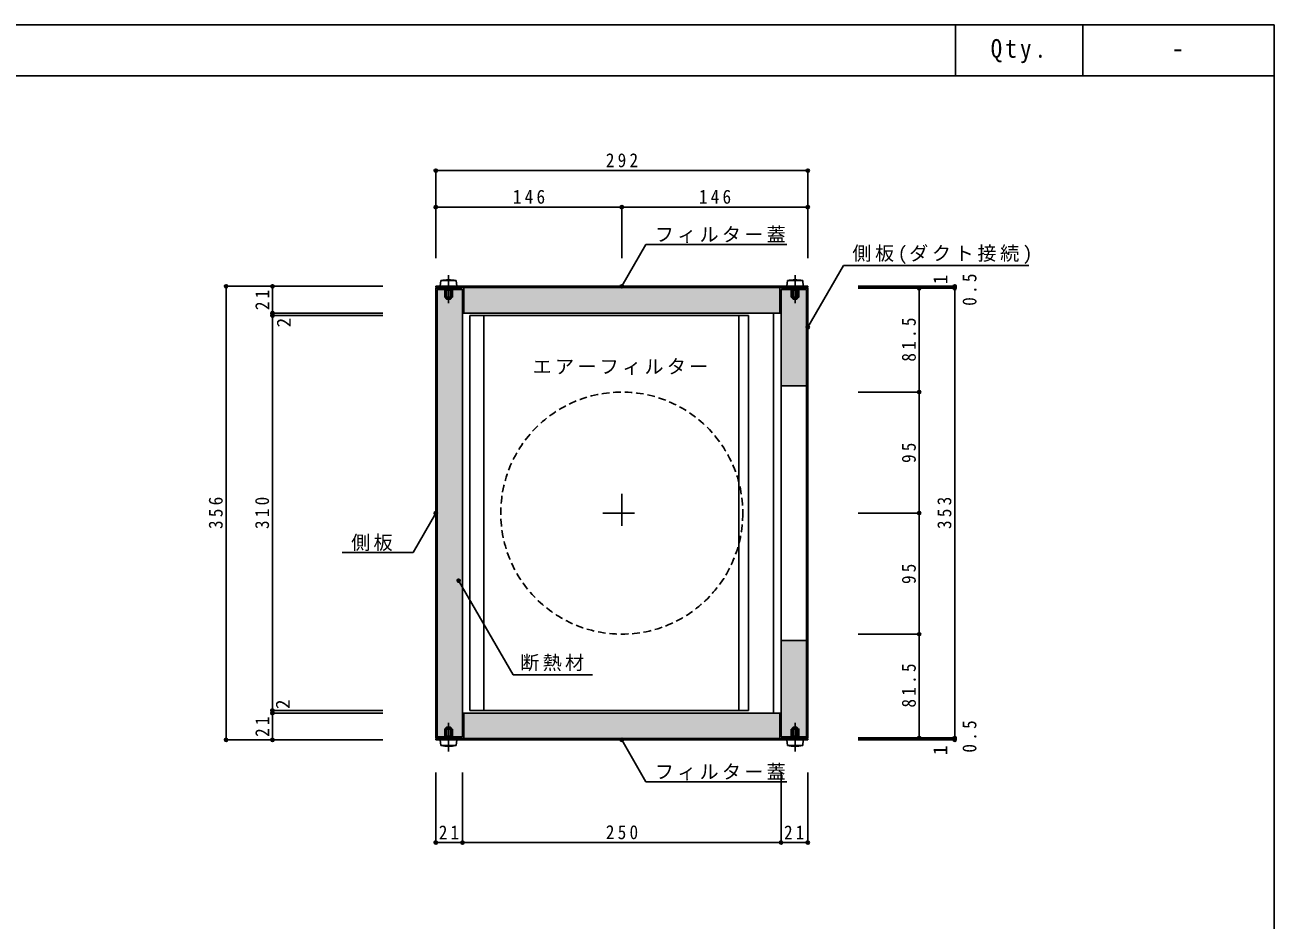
# Model space of a CAD drawing. Units: millimetres at full size, sheet at 1:5. Extents: x -957 to 1063, y -681 to 724.
# Drawn here: x 82 to 1063, y 21 to 724 of the extents above; entities that cross this region are included whole.
import ezdxf
from ezdxf.enums import TextEntityAlignment as Align

# ---------------------------------------------------------------- set-up
doc = ezdxf.new("R2010")
doc.units = ezdxf.units.MM
doc.header["$LTSCALE"] = 5
doc.header["$PDMODE"] = 32
doc.header["$PDSIZE"] = 2.5
doc.linetypes.add('CHAIN1', pattern=[8, 5, -1, 1, -1])
doc.linetypes.add('DASHED1', pattern=[1.8, 1.2, -0.6])
doc.layers.add('0-0', color=7, linetype='Continuous')
doc.layers.add('F-0', color=2, linetype='Continuous')
doc.styles.add('ＭＳ ゴシック', font='')
doc.styles.get('ＭＳ ゴシック').set_extended_font_data('MS Gothic')

msp = doc.modelspace()

# ---------------------------------------------------------------- linework, layer by layer
at = {"layer": '0-0', "color": 4}
for p, q in [((404.886, 609.328), (696.886, 609.328)), ((404.886, 609.328), (404.886, 544.505)), ((696.886, 609.328), (696.886, 544.505)), ((404.886, 580.704), (550.886, 580.704)), ((404.886, 580.704), (404.886, 540.511)), ((550.886, 580.704), (550.886, 540.511)), ((550.886, 518.537), (569.849, 551.38)), ((680.43, 551.38), (569.849, 551.38)), ((696.886, 486.414), (724.856, 534.859)), ((870.349, 534.859), (724.856, 534.859)), ((408.886, 523.037), (408.386, 518.537)), ((420.886, 523.037), (408.886, 523.037)), ((420.886, 523.037), (421.386, 518.537)), ((680.886, 523.037), (680.386, 518.537)), ((692.886, 523.037), (680.886, 523.037)), ((692.886, 523.037), (693.386, 518.537)), ((240.264, 518.537), (240.264, 162.537)), ((240.264, 518.537), (363.282, 518.537)), ((276.661, 518.537), (363.282, 518.537)), ((276.661, 518.537), (276.661, 497.537)), ((276.661, 518.537), (363.282, 518.537)), ((408.386, 518.537), (421.386, 518.537)), ((411.386, 516.037), (418.386, 516.037)), ((411.386, 516.037), (411.386, 515.537)), ((411.386, 515.537), (418.386, 515.537)), ((412.886, 518.537), (412.886, 509.037)), ((413.386, 518.537), (413.386, 508.537)), ((416.386, 518.537), (416.386, 508.537)), ((416.886, 518.537), (416.886, 509.037)), ((417.886, 515.537), (417.886, 510.037)), ((418.386, 517.537), (418.386, 517.037)), ((418.386, 516.037), (418.386, 515.537)), ((680.386, 518.537), (693.386, 518.537)), ((683.386, 517.537), (683.386, 517.037)), ((690.386, 516.037), (683.386, 516.037)), ((683.386, 516.037), (683.386, 515.537)), ((690.386, 515.537), (683.386, 515.537)), ((683.886, 515.537), (683.886, 510.037)), ((684.886, 518.537), (684.886, 509.037)), ((685.386, 518.537), (685.386, 508.537)), ((688.386, 518.537), (688.386, 508.537)), ((688.886, 518.537), (688.886, 509.037)), ((690.386, 516.037), (690.386, 515.537)), ((812.212, 518.537), (736.379, 518.537)), ((812.212, 517.537), (736.379, 517.537)), ((812.212, 517.037), (736.379, 517.037)), ((812.212, 518.537), (812.212, 517.537)), ((812.212, 517.037), (812.212, 164.037)), ((412.886, 509.037), (416.886, 509.037)), ((412.886, 509.037), (413.386, 508.537)), ((413.386, 508.537), (416.386, 508.537)), ((416.386, 508.537), (416.886, 509.037)), ((685.386, 508.537), (684.886, 509.037)), ((688.886, 509.037), (684.886, 509.037)), ((688.386, 508.537), (685.386, 508.537)), ((688.886, 509.037), (688.386, 508.537)), ((276.661, 497.537), (363.282, 497.537)), ((675.886, 240.537), (675.886, 440.537)), ((695.886, 245.537), (695.886, 435.537)), ((696.886, 245.537), (696.886, 435.537)), ((404.886, 340.537), (387.014, 309.581)), ((387.014, 309.581), (331.501, 309.581)), ((422.812, 287.53), (465.51, 213.576)), ((784.309, 245.537), (736.379, 245.537)), ((784.309, 164.037), (784.309, 245.537)), ((527.934, 213.576), (465.51, 213.576)), ((276.661, 183.537), (276.661, 162.537)), ((412.886, 172.037), (413.386, 172.537)), ((412.886, 162.537), (412.886, 172.037)), ((412.886, 172.037), (416.886, 172.037)), ((413.386, 162.537), (413.386, 172.537)), ((413.386, 172.537), (416.386, 172.537)), ((416.386, 162.537), (416.386, 172.537)), ((416.386, 172.537), (416.886, 172.037)), ((416.886, 162.537), (416.886, 172.037)), ((417.886, 165.537), (417.886, 171.037)), ((683.886, 165.537), (683.886, 171.037)), ((685.386, 172.537), (684.886, 172.037)), ((684.886, 162.537), (684.886, 172.037)), ((688.886, 172.037), (684.886, 172.037)), ((685.386, 162.537), (685.386, 172.537)), ((688.386, 172.537), (685.386, 172.537)), ((688.386, 162.537), (688.386, 172.537)), ((688.886, 172.037), (688.386, 172.537)), ((688.886, 162.537), (688.886, 172.037)), ((240.264, 162.537), (363.282, 162.537)), ((276.661, 162.537), (363.282, 162.537)), ((276.661, 162.537), (363.282, 162.537)), ((408.886, 158.037), (408.386, 162.537)), ((421.386, 162.537), (408.386, 162.537)), ((408.886, 158.037), (420.886, 158.037)), ((411.386, 165.537), (418.386, 165.537)), ((411.386, 165.037), (411.386, 165.537)), ((411.386, 165.037), (418.386, 165.037)), ((418.386, 165.037), (418.386, 165.537)), ((418.386, 163.537), (418.386, 164.037)), ((420.886, 158.037), (421.386, 162.537)), ((550.886, 162.537), (569.849, 129.693)), ((680.886, 158.037), (680.386, 162.537)), ((693.386, 162.537), (680.386, 162.537)), ((680.886, 158.037), (692.886, 158.037)), ((690.386, 165.537), (683.386, 165.537)), ((683.386, 165.037), (683.386, 165.537)), ((690.386, 165.037), (683.386, 165.037)), ((683.386, 163.537), (683.386, 164.037)), ((690.386, 165.037), (690.386, 165.537)), ((692.886, 158.037), (693.386, 162.537)), ((812.212, 164.037), (736.379, 164.037)), ((784.309, 164.037), (736.379, 164.037)), ((404.886, 81.949), (404.886, 136.998)), ((425.886, 81.949), (425.886, 136.998)), ((680.43, 129.693), (569.849, 129.693)), ((404.886, 81.949), (425.886, 81.949))]:
    msp.add_line(p, q, dxfattribs=at)
at = {"layer": '0-0', "color": 4, "linetype": 'CHAIN1'}
for p, q in [((414.886, 527.365), (414.886, 505.192)), ((686.886, 527.365), (686.886, 505.192)), ((550.886, 355.537), (550.886, 325.537)), ((535.886, 340.537), (565.886, 340.537)), ((414.886, 153.469), (414.886, 175.881)), ((686.886, 153.469), (686.886, 175.881))]:
    msp.add_line(p, q, dxfattribs=at)
at = {"layer": '0-0'}
for p, q in [((404.886, 518.537), (696.886, 518.537)), ((404.886, 518.537), (696.886, 518.537)), ((404.886, 518.537), (404.886, 517.537)), ((404.886, 517.537), (696.886, 517.537)), ((424.886, 517.037), (404.886, 517.037)), ((404.886, 164.037), (404.886, 517.037)), ((405.886, 165.037), (405.886, 516.037)), ((424.886, 517.037), (424.886, 516.037)), ((426.886, 517.537), (426.886, 497.537)), ((674.886, 517.537), (674.886, 497.537)), ((675.886, 440.537), (675.886, 516.037)), ((675.886, 516.037), (695.886, 516.037)), ((676.886, 517.537), (695.886, 517.537)), ((676.886, 517.037), (676.886, 516.037)), ((676.886, 517.037), (696.886, 517.037)), ((695.886, 435.537), (695.886, 516.037)), ((696.886, 518.537), (696.886, 517.537)), ((696.886, 435.537), (696.886, 517.037)), ((425.886, 497.537), (675.886, 497.537)), ((426.886, 497.537), (674.886, 497.537)), ((431.739, 495.537), (650.418, 495.537)), ((431.739, 185.537), (431.739, 495.537)), ((442.699, 185.537), (442.699, 495.537)), ((642.81, 185.537), (642.81, 495.537)), ((650.418, 185.537), (650.418, 495.537)), ((670.034, 183.537), (670.034, 497.537)), ((675.886, 440.537), (695.886, 440.537)), ((695.886, 435.537), (696.886, 435.537)), ((695.886, 165.037), (695.886, 245.537)), ((695.886, 245.537), (696.886, 245.537)), ((696.886, 164.037), (696.886, 245.537)), ((675.886, 165.037), (675.886, 240.537)), ((675.886, 240.537), (695.886, 240.537)), ((425.886, 183.537), (675.886, 183.537)), ((426.886, 183.537), (674.886, 183.537)), ((426.886, 163.537), (426.886, 183.537)), ((431.739, 185.537), (650.418, 185.537)), ((674.886, 163.537), (674.886, 183.537)), ((424.886, 164.037), (404.886, 164.037)), ((404.886, 163.537), (696.886, 163.537)), ((404.886, 162.537), (404.886, 163.537)), ((404.886, 162.537), (696.886, 162.537)), ((425.886, 165.037), (405.886, 165.037)), ((424.886, 164.037), (424.886, 165.037)), ((675.886, 165.037), (695.886, 165.037)), ((676.886, 164.037), (676.886, 165.037)), ((676.886, 164.037), (696.886, 164.037)), ((696.886, 162.537), (696.886, 163.537))]:
    msp.add_line(p, q, dxfattribs=at)
at = {"layer": '0-0', "color": 4}
for points in [[(550.886, 580.704), (696.886, 580.704), (696.886, 540.511)], [(411.386, 517.537), (411.386, 517.037), (418.386, 517.037)], [(411.886, 515.537), (411.886, 510.037), (417.886, 510.037)], [(690.386, 517.537), (690.386, 517.037), (683.386, 517.037)], [(689.886, 515.537), (689.886, 510.037), (683.886, 510.037)], [(812.212, 517.537), (812.212, 517.037), (736.379, 517.037)], [(784.309, 435.537), (784.309, 517.037), (736.379, 517.037)], [(276.661, 497.537), (276.661, 495.537), (363.282, 495.537)], [(276.661, 495.537), (276.661, 185.537), (363.282, 185.537)], [(784.309, 340.537), (784.309, 435.537), (736.379, 435.537)], [(784.309, 245.537), (784.309, 340.537), (736.379, 340.537)], [(276.661, 185.537), (276.661, 183.537), (363.282, 183.537)], [(411.886, 165.537), (411.886, 171.037), (417.886, 171.037)], [(689.886, 165.537), (689.886, 171.037), (683.886, 171.037)], [(411.386, 163.537), (411.386, 164.037), (418.386, 164.037)], [(690.386, 163.537), (690.386, 164.037), (683.386, 164.037)], [(812.212, 164.037), (812.212, 163.537), (736.379, 163.537)], [(812.212, 163.537), (812.212, 162.537), (736.379, 162.537)], [(425.886, 81.949), (675.886, 81.949), (675.886, 136.998)], [(675.886, 81.949), (696.886, 81.949), (696.886, 136.998)]]:
    msp.add_lwpolyline(points, dxfattribs=at)
at = {"layer": '0-0'}
for points in [[(405.886, 517.537), (424.886, 517.537), (424.886, 518.537)], [(425.886, 165.037), (425.886, 516.037), (405.886, 516.037)]]:
    msp.add_lwpolyline(points, dxfattribs=at)
at = {"layer": '0-0', "color": 4, "linetype": 'DASHED1'}
msp.add_circle((550.886, 340.537), 95, dxfattribs=at)
at = {"layer": '0-0', "color": 4}
for centre, start, end in [((414.886, 487.287), 80.47272, 99.52728), ((686.886, 487.287), 80.47272, 99.52728), ((414.886, 193.787), 260.47272, 279.52728), ((686.886, 193.787), 260.47272, 279.52728)]:
    msp.add_arc(centre, 36.25, start, end, dxfattribs=at)
at = {"layer": '0-0', "color": 5}
for p in [(404.886, 609.328), (696.886, 609.328), (404.886, 580.704), (550.886, 580.704), (696.886, 580.704), (240.264, 518.537), (276.661, 518.537), (550.886, 518.537), (812.212, 518.537), (784.309, 517.037), (812.212, 517.537), (812.212, 517.037), (276.661, 497.537), (276.661, 495.537), (696.886, 486.414), (784.309, 435.537), (404.886, 340.537), (784.309, 340.537), (422.812, 287.53), (784.309, 245.537), (276.661, 185.537), (276.661, 183.537), (240.264, 162.537), (276.661, 162.537), (550.886, 162.537), (784.309, 164.037), (812.212, 164.037), (812.212, 163.537), (812.212, 162.537), (404.886, 81.949), (425.886, 81.949), (675.886, 81.949), (696.886, 81.949)]:
    msp.add_point(p, dxfattribs=at)
at = {"layer": '0-0', "color": 4}
for p in [(276.661, 518.537), (812.212, 517.037), (276.661, 162.537)]:
    msp.add_point(p, dxfattribs=at)
at = {"layer": '0-0', "color": 51}
for points in [[(425.886, 516.037), (405.886, 516.037), (425.886, 165.037), (405.886, 165.037)], [(426.886, 517.537), (426.886, 497.537), (674.886, 517.537), (674.886, 497.537)], [(695.886, 516.037), (675.886, 516.037), (695.886, 440.537), (675.886, 440.537)], [(675.886, 165.037), (695.886, 165.037), (675.886, 240.537), (695.886, 240.537)], [(426.886, 163.537), (426.886, 183.537), (674.886, 163.537), (674.886, 183.537)]]:
    msp.add_solid(points, dxfattribs=at)
at = {"layer": 'F-0', "color": 5}
for p, q in [((812.851, 723.658), (812.851, 683.658)), ((912.851, 723.658), (912.851, 683.658)), ((1062.851, 723.658), (1062.851, -681.342)), ((-957.149, 683.658), (1062.851, 683.658))]:
    msp.add_line(p, q, dxfattribs=at)
msp.add_lwpolyline([(-957.149, -681.342), (-957.149, 723.658), (1062.851, 723.658)], dxfattribs=at)

# ---------------------------------------------------------------- texts
at = {"layer": '0-0', "style": 'ＭＳ ゴシック'}
for s, p in [('1', (809.726, 520.114)), ('2', (294.352, 486.314)), ('2', (293.56, 186.774)), ('1', (809.625, 150.608))]:
    msp.add_text(s, height=11, rotation=90, dxfattribs=at).set_placement(p, align=Align.BOTTOM_LEFT)
at = {"layer": '0-0', "char_height": 11, "attachment_point": 7, "style": 'ＭＳ ゴシック'}
for s, insert in [('\\T1.38;\\W0.9;292', (538.386, 611.828)), ('\\T1.38;\\W0.9;146', (465.386, 583.204)), ('\\T1.38;\\W0.9;146', (611.386, 583.204)), ('\\T1.17;フィルター蓋', (576.826, 552.549)), ('\\T1.19;側板(ダクト接続)', (731.833, 536.028)), ('\\T1.17;エアーフィルター', (480.913, 448.882)), ('\\T1.17;側板', (338.478, 310.75)), ('\\T1.17;断熱材', (471.213, 216.374)), ('\\T1.17;フィルター蓋', (576.826, 130.862)), ('\\T1.36;\\W0.9;21', (407.261, 84.449)), ('\\T1.38;\\W0.9;250', (538.386, 84.449)), ('\\T1.36;\\W0.9;21', (678.261, 84.449))]:
    msp.add_mtext(s, dxfattribs=dict(at, insert=insert))
at = {"layer": '0-0', "char_height": 11, "attachment_point": 7, "rotation": 90, "style": 'ＭＳ ゴシック'}
for s, insert in [('\\T1.38;\\W0.9;0.5', (829.437, 503.248)), ('\\T1.36;\\W0.9;21', (274.161, 499.912)), ('\\T1.38;\\W0.9;81.5', (781.809, 459.412)), ('\\T1.36;\\W0.9;95', (781.809, 379.912)), ('\\T1.38;\\W0.9;356', (237.764, 328.037)), ('\\T1.38;\\W0.9;310', (274.161, 328.037)), ('\\T1.38;\\W0.9;353', (809.712, 328.037)), ('\\T1.36;\\W0.9;95', (781.809, 284.912)), ('\\T1.38;\\W0.9;81.5', (781.809, 187.912)), ('\\T1.36;\\W0.9;21', (274.161, 164.912)), ('\\T1.38;\\W0.9;0.5', (829.376, 152.548))]:
    msp.add_mtext(s, dxfattribs=dict(at, insert=insert))
at = {"layer": 'F-0', "color": 7, "style": 'ＭＳ ゴシック'}
msp.add_text('-', height=14.66, dxfattribs=at).set_placement((982.351, 693.658), align=Align.BOTTOM_LEFT)
at = {"layer": 'F-0', "color": 7, "insert": (840.476, 693.658), "char_height": 14.66, "attachment_point": 7, "style": 'ＭＳ ゴシック'}
msp.add_mtext('\\T1.28;\\W0.9;Qty.', dxfattribs=at)
msp.add_mtext('\\T1.28;\\W0.9;Qty.', dxfattribs=at)

doc.saveas('drawing.dxf')
